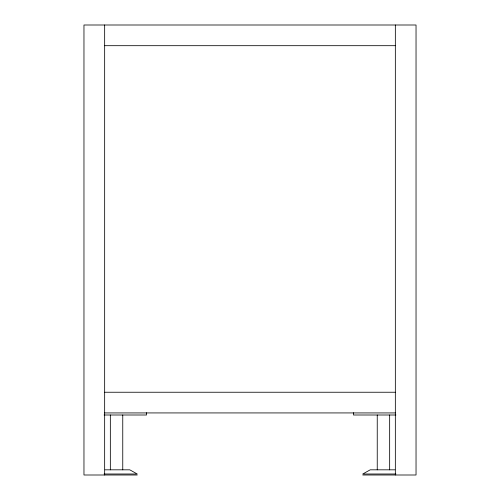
<?xml version="1.0" encoding="UTF-8"?>
<svg xmlns="http://www.w3.org/2000/svg" width="500" height="500" viewBox="0 0 500 500"><rect width="100%" height="100%" fill="white"/><g stroke="black" fill="none" stroke-linecap="round" stroke-linejoin="round"><path stroke-width="0.75" d="M104.656 45.688L395.344 45.688M104.656 392.244L395.344 392.244M104.656 412.931L395.344 412.931M104.094 415L146.55 415L146.55 412.719M395.906 415L353.45 415L353.45 412.719M105.087 469.825L129.787 469.825L137.244 474L104.062 474M394.913 469.825L370.213 469.825L362.756 474L395.938 474M137.244 475L83.963 475L83.963 25L416.037 25L416.037 475L362.756 475M395.344 25L395.344 475M389.656 415L389.656 469.825M377.244 415L377.244 469.825M122.756 415L122.756 469.825M110.344 415L110.344 469.825M104.656 25L104.656 475"/></g></svg>
